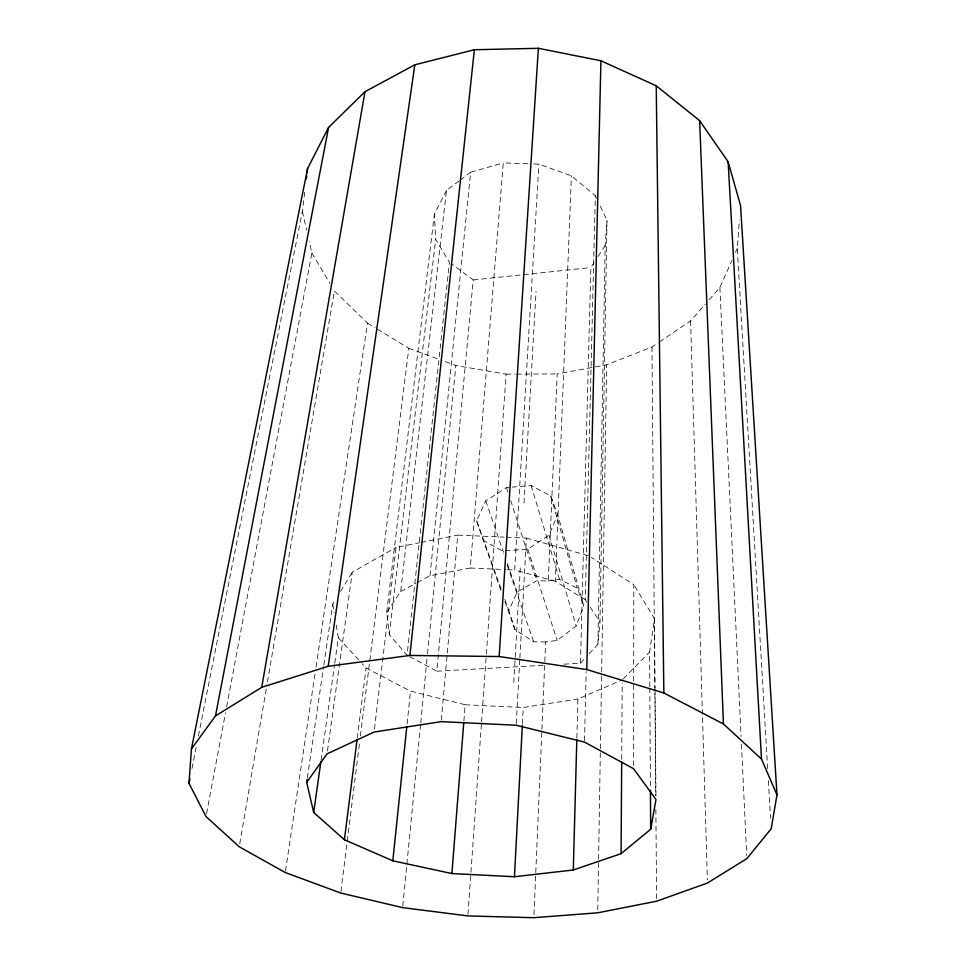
<?xml version="1.0" encoding="UTF-8"?>
<svg xmlns="http://www.w3.org/2000/svg" width="966" height="966" viewBox="0 0 966 966"><rect width="100%" height="100%" fill="white"/><g stroke="black" fill="none" stroke-linecap="round" stroke-linejoin="round"><path stroke-width="0.72" stroke-dasharray="4.83 3.62" d="M633.539 765.652L633.66 682.684M633.66 681.175L633.793 584.635L591.385 557.467M621.706 759.3L622.213 682.914M597.761 909.803L600.357 750.22M600.381 748.71L601.613 673.447M601.637 671.938L606.648 364.822L651.978 346.975L658.208 342.773M589.188 653.74L597.918 644.237L599.983 621.959L606.998 220.32L599.005 203.488M597.918 644.237L605.199 245.545L606.998 220.32M586.942 602.204L585.311 599.741L595.31 195.712L571.401 175.8L538.907 164.135L529.996 163.834M584.539 740.62L586.169 671.527M563.999 664.161L580.457 663.244L590.854 267.582L594.042 262.692M576.859 738L577.922 699.01L622.237 679.919M585.311 599.741L555.378 581.278L571.401 175.8M533.957 914.681L535.707 874.001M535.768 872.491L541.854 730.851M541.914 729.342L544.764 663.038M544.836 661.529L545.669 641.943L557.153 640.434L576.171 625.992L583.79 605.911L557.708 514.781L550.741 495.896L531.179 485.62L512.318 487.093M545.669 641.943L533.691 641.81L515.011 629.675L508.828 610.609L517.184 592.025L536.649 580.808L548.302 580.892L557.189 373.939L606.648 364.822M522.413 723.969L523.258 707.498L577.922 699.01M516.267 723.727L519.793 659.355M519.877 657.858L526.434 538.086L505.532 537.181M513.779 682.515L520.396 566.185M523.995 503.093L536.058 291.225M555.378 581.278L514.709 569.988L538.907 164.135M467.979 914.416L470.84 873.783M470.949 872.274L481.466 723.293M481.575 721.783L486.248 655.564M486.357 654.067L506.112 374.144L455.843 365.498L440.629 359.932M767.656 768.658L737.275 248.371L739.413 220.284M463.873 721.191L465.165 704.757L410.514 691.149L366.09 668.025L362.129 663.702M417.264 582.583L430.003 575.724L470.285 568.032L503.274 162.892L528.511 163.773M441.317 720.165L457.787 535.116L504.047 537.12M543.049 665.32L436.813 671.213L473.231 279.947L451.81 264.08M402.75 906.12L420.596 724.403M420.741 722.906L427.37 655.322M427.527 653.825L455.843 365.498M430.003 575.724L470.647 172.262L503.274 162.892M407.097 723.896L410.514 691.149M446.485 190.411L434.386 214.078L435.654 239.314L449.431 262.317L407.097 655.25L389.298 634.71L386.702 612.323L400.697 591.482L446.485 190.411L459.14 180.908M389.298 634.71L435.654 239.314M386.702 612.323L434.386 214.078M374.458 729.064L396.06 547.444L419.582 542.747M198.392 736.032L302.37 211.373L304.725 192.137M340.95 891.533L359.654 741.888M360.39 735.899L408.823 348.303L376.257 328.476M357.239 738.205L366.09 668.025M327.486 750.848L352.3 572.162L396.06 547.444M321.074 760.23L334.562 664.668M334.779 663.171L338.366 637.789L336.156 624.64M649.804 686.585L649.599 652.038L654.453 618.663L633.793 584.635M307.357 777.908L323.622 666.54M323.839 665.055L332.739 604.173L335.866 599.053M285.489 871.066L315.133 673.036M316.027 667.083L367.503 323.139L334.369 290.923L267.22 683.288M239.749 843.789L266.966 684.773M206.567 813.601L225.513 712.763M226.636 706.834L311.897 253.032L309.265 241.548M191.956 768.538L196.339 746.368M505.303 550.741L527.762 549.171L549.026 535.236L557.708 514.781M709.153 299.774L719.887 287.542L731.878 260.53M735.476 252.416L737.275 248.371M500.907 590.443L476.624 520.819L485.777 500.883L506.522 487.552L510.869 487.202M340.563 591.373L352.3 572.162M598.026 256.558L605.199 245.545M659.452 341.928L690.605 320.905L705.24 304.218M580.457 663.244L585.311 657.967M623.287 678.844L649.599 652.038M460.299 180.038L470.647 172.262M400.697 591.482L415.984 583.259M421.043 542.445L457.787 535.116M548.302 580.892L559.447 579.298L577.27 588.125L583.79 605.911M473.231 279.947L590.854 267.582M506.112 374.144L515.12 374.108M516.629 374.108L557.189 373.939M470.285 568.032L505.822 569.59M507.307 569.662L514.709 569.988M465.165 704.757L523.258 707.498M526.434 538.086L588.886 555.861M408.823 348.303L439.252 359.424M409.681 656.638L436.813 671.213M482.783 539.994L502.308 550.958L503.298 553.796M367.503 323.139L375.013 327.703M338.366 637.789L361.139 662.628M590.202 607.143L599.983 621.959M311.897 253.032L329.877 283.352M595.31 195.712L596.541 198.308M476.624 520.819L501.282 589.562M504.807 599.391L508.828 610.609M504.94 601.649L515.011 629.675M485.777 500.883L503.443 552.154M507.367 563.54L517.184 592.025M507.21 565.146L533.691 641.81M506.522 487.552L508.37 493.288M510.688 500.46L536.649 580.808M527.762 549.171L557.153 640.434M531.179 485.62L559.447 579.298M549.026 535.236L576.171 625.992M550.741 495.896L577.27 588.125M302.37 211.373L306.645 230.053M332.739 604.173L334.212 612.939M768.356 780.685L770.554 818.274M719.887 287.542L741.091 736.563M741.441 744.098L746.718 855.61M690.605 320.905L707.39 880.002M654.453 618.663L655.045 687.985M655.057 689.495L655.962 796.491M651.978 346.975L655.757 795.779M655.866 809.339L656.626 899.708M649.816 688.082L650.42 787.205"/><path stroke-width="1.45" d="M307.14 779.393L306.705 782.363L313.696 812.491L344.415 839.744L392.812 860.815L451.895 873.554L514.467 876.742L573.297 869.98L621.078 853.666L621.681 762.307M776.978 794.921L761.498 759.047L723.437 723.957L663.859 692.996L586.773 669.571L600.924 60.773L538.376 48.3L474.354 49.737L414.825 64.807L364.991 91.685L328.597 127.403L307.611 168.458L191.425 748.928L189.022 783.317L206.012 816.572L239.242 846.771L285.272 872.552L340.769 893.031L402.593 907.617L467.87 915.925L533.824 917.7L597.712 912.81L656.638 901.206L707.486 883.021L746.851 858.617L771.17 828.804L776.978 794.921L740.548 205.516L728.123 161.793L699.625 120.641L656.228 85.793L600.924 60.773M573.297 869.98L576.823 739.497M514.467 876.742L522.328 725.466M586.773 669.571L499.156 656.53L538.376 48.3M451.895 873.554L463.752 722.677M392.812 860.815L406.783 726.867M191.425 748.928L215.478 715.927L261.738 687.321L328.211 666.262L409.91 655.455L474.354 49.737M306.355 178.819L306.717 175.86M307.079 172.902L307.611 168.458M344.415 839.744L357.046 739.69M313.696 812.491L320.869 761.715M328.211 666.262L414.825 64.807M261.738 687.321L364.991 91.685M621.078 853.666L650.673 829.263L655.986 799.51L633.539 768.67L584.515 742.117L516.182 725.225L441.184 721.65L374.108 732.047L327.076 753.83L306.705 782.363M215.478 715.927L328.597 127.403M189.022 783.317L189.904 778.886M409.91 655.455L499.156 656.53M728.123 161.793L761.498 759.047M699.625 120.641L723.437 723.957M656.228 85.793L663.859 692.996M650.432 790.212L650.673 829.263"/></g></svg>
